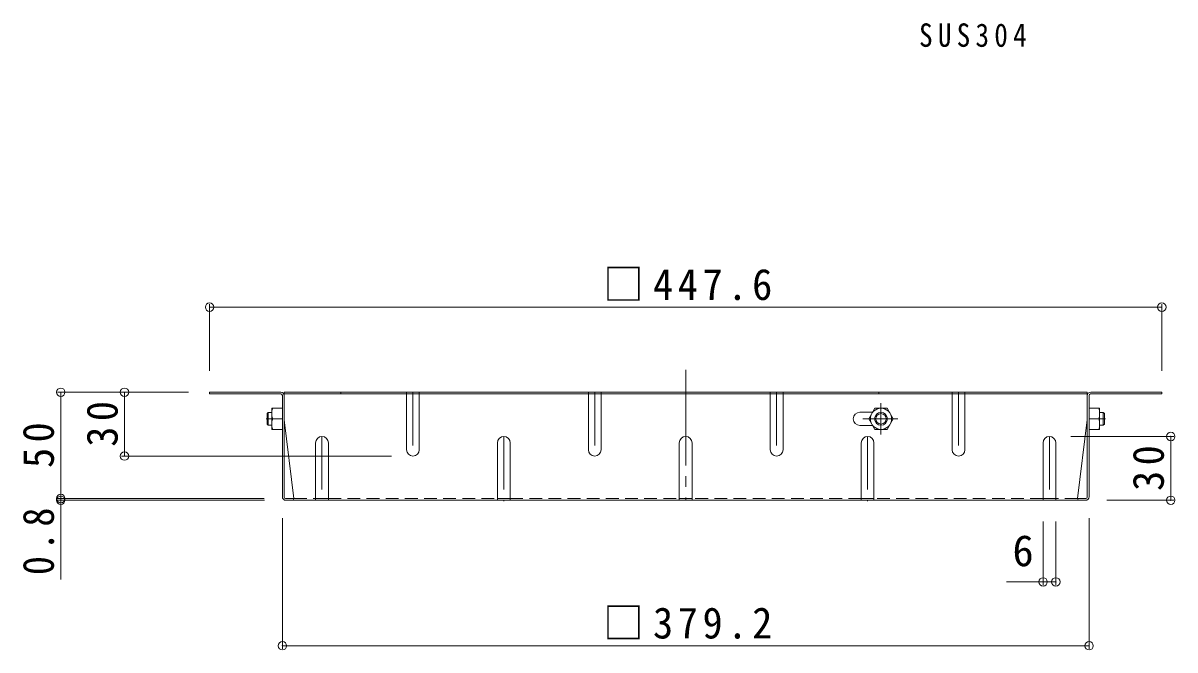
# Model space of a CAD drawing. Units: millimetres at full size, sheet at 1:5; some dimension numbers follow another scale. Extents: x -1338 to 1340, y -985 to 867.
# Drawn here: x 96 to 637, y -2 to 293 of the extents above; entities that cross this region are included whole.
import ezdxf
from ezdxf.enums import TextEntityAlignment as Align

# ---------------------------------------------------------------- set-up
doc = ezdxf.new("R2010")
doc.units = ezdxf.units.MM
doc.header["$LTSCALE"] = 5
doc.header["$PDMODE"] = 32
doc.header["$PDSIZE"] = 4
for name, pattern in [('CHAIN1', [8, 5, -1, 1, -1]), ('CHAIN2', [12, 9, -1, 1, -1]), ('DASHED1', [1.8, 1.2, -0.6])]:
    doc.linetypes.add(name, pattern=pattern)
for name, color, linetype, lineweight in [('5-4', 7, 'Continuous', 9), ('5-5', 7, 'Continuous', 9), ('5-7', 6, 'Continuous', 5), ('5-8', 2, 'Continuous', 9)]:
    doc.layers.add(name, color=color, linetype=linetype, lineweight=lineweight)
doc.styles.add('ＭＳ ゴシック', font='')
doc.styles.get('ＭＳ ゴシック').set_extended_font_data('MS Gothic')

msp = doc.modelspace()

# ---------------------------------------------------------------- linework, layer by layer
at = {"layer": '5-4'}
for p, q in [((183.693, 160.7), (183.693, 129.2)), ((183.693, 159.2), (631.3, 159.2)), ((631.3, 160.7), (631.3, 129.2)), ((112.193, 119.2), (173.693, 119.2)), ((113.693, 119.2), (113.693, 69.2)), ((143.693, 119.2), (143.693, 89.2)), ((636.996, 98.4), (588.496, 98.4)), ((635.496, 68.4), (635.496, 98.4)), ((142.193, 89.2), (269.246, 89.2)), ((112.193, 69.2), (209.363, 69.2)), ((112.193, 68.4), (209.496, 68.4)), ((113.693, 69.2), (113.693, 31.076)), ((636.996, 68.4), (605.496, 68.4)), ((217.896, -1.5), (217.896, 60)), ((597.096, -1.5), (597.096, 60)), ((575.496, 28.5), (575.496, 58.4)), ((581.496, 28.5), (581.496, 58.4)), ((558.358, 30), (581.496, 30)), ((217.896, 0), (597.096, 0))]:
    msp.add_line(p, q, dxfattribs=at)
for p in [(183.693, 159.2), (631.3, 159.2), (113.693, 119.2), (143.693, 119.2), (635.496, 98.4), (143.693, 89.2), (113.693, 69.2), (113.693, 68.4), (635.496, 68.4), (575.496, 30), (581.496, 30), (217.896, 0), (597.096, 0)]:
    msp.add_point(p, dxfattribs=at)
at = {"layer": '5-7', "color": 2, "linetype": 'CHAIN2', "lineweight": 9}
msp.add_line((407.496, 129.773), (407.496, 68.4), dxfattribs=at)
at = {"layer": '5-7', "color": 2, "lineweight": 9}
for p, q in [((217.096, 119.2), (183.693, 119.2)), ((183.693, 119.2), (183.693, 118.4)), ((218.696, 69.867), (218.696, 119.2)), ((596.296, 119.2), (218.696, 119.2)), ((245.364, 119.2), (245.364, 118.4)), ((498.363, 119.2), (498.363, 118.4)), ((596.296, 69.867), (596.296, 119.2)), ((597.896, 119.2), (631.3, 119.2)), ((631.3, 119.2), (631.3, 118.4)), ((217.23, 118.4), (183.693, 118.4)), ((217.896, 70), (217.896, 117.733)), ((596.296, 118.4), (218.696, 118.4)), ((597.096, 70), (597.096, 117.733)), ((597.763, 118.4), (631.3, 118.4)), ((218.696, 106.2), (223.309, 69.2)), ((596.296, 106.2), (591.684, 69.2)), ((219.363, 69.2), (223.309, 69.2)), ((595.496, 68.4), (219.496, 68.4)), ((595.63, 69.2), (591.684, 69.2))]:
    msp.add_line(p, q, dxfattribs=at)
at = {"layer": '5-7', "color": 2, "linetype": 'DASHED1', "lineweight": 9}
for p, q in [((223.309, 69.2), (233.496, 69.2)), ((239.496, 69.2), (318.996, 69.2)), ((324.996, 69.2), (404.496, 69.2)), ((489.996, 69.2), (410.496, 69.2)), ((575.496, 69.2), (495.996, 69.2)), ((591.684, 69.2), (581.496, 69.2))]:
    msp.add_line(p, q, dxfattribs=at)
at = {"layer": '5-7', "color": 2, "lineweight": 9}
for centre, radius, start, end in [((217.096, 117.6), 1.6, 0, 90), ((597.896, 117.6), 1.6, 90, 180), ((217.23, 117.733), 0.667, 0, 90), ((597.763, 117.733), 0.667, 90, 180), ((219.496, 70), 1.6, 180, 270), ((219.363, 69.867), 0.667, 180, 270), ((222.509, 69.2), 0.8, 270, 0), ((592.484, 69.2), 0.8, 180, 270), ((595.496, 70), 1.6, 270, 0), ((595.63, 69.867), 0.667, 270, 0)]:
    msp.add_arc(centre, radius, start, end, dxfattribs=at)
at = {"layer": '5-8', "linetype": 'DASHED1'}
for p, q in [((276.246, 118), (276.246, 119.2)), ((282.246, 118), (282.246, 119.2)), ((361.746, 118), (361.746, 119.2)), ((367.746, 118), (367.746, 119.2)), ((447.246, 118), (447.246, 119.2)), ((453.246, 118), (453.246, 119.2)), ((532.746, 118), (532.746, 119.2)), ((538.746, 118), (538.746, 119.2))]:
    msp.add_line(p, q, dxfattribs=at)
at = {"layer": '5-8', "linetype": 'CHAIN1'}
for p, q in [((279.246, 119.2), (279.246, 89.2)), ((364.746, 119.2), (364.746, 89.2)), ((450.246, 119.2), (450.246, 89.2)), ((535.746, 119.2), (535.746, 89.2)), ((499.296, 114.07), (499.296, 99.31)), ((210.21, 106.7), (213.272, 106.7)), ((490.768, 106.7), (507.276, 106.7)), ((604.783, 106.7), (601.721, 106.7)), ((236.496, 98.4), (236.496, 68.4)), ((321.996, 98.4), (321.996, 68)), ((492.996, 98.4), (492.996, 68)), ((578.496, 98.4), (578.496, 68.4))]:
    msp.add_line(p, q, dxfattribs=at)
at = {"layer": '5-8'}
for p, q in [((276.246, 92.2), (276.246, 118.4)), ((282.246, 92.2), (282.246, 118.4)), ((361.746, 92.2), (361.746, 118.4)), ((367.746, 92.2), (367.746, 118.4)), ((447.246, 92.2), (447.246, 118.4)), ((453.246, 92.2), (453.246, 118.4)), ((532.746, 92.2), (532.746, 118.4)), ((538.746, 92.2), (538.746, 118.4)), ((212.896, 101.7), (212.896, 111.7)), ((217.896, 111.7), (212.896, 111.7)), ((489.396, 109.8), (495.336, 109.8)), ((493.546, 106.7), (496.433, 111.7)), ((496.433, 111.7), (502.16, 111.7)), ((505.046, 106.7), (502.16, 111.7)), ((597.096, 111.7), (602.096, 111.7)), ((602.096, 101.7), (602.096, 111.7)), ((217.896, 106.7), (213.329, 106.7)), ((495.336, 103.6), (489.396, 103.6)), ((493.546, 106.7), (496.433, 101.7)), ((505.046, 106.7), (502.16, 101.7)), ((597.096, 106.7), (601.663, 106.7)), ((217.896, 101.7), (212.896, 101.7)), ((496.433, 101.7), (502.16, 101.7)), ((597.096, 101.7), (602.096, 101.7)), ((233.496, 95.4), (233.496, 68.4)), ((239.496, 95.4), (239.496, 68.4)), ((318.996, 95.4), (318.996, 68.4)), ((324.996, 95.4), (324.996, 68.4)), ((404.496, 95.4), (404.496, 68.4)), ((410.496, 95.4), (410.496, 68.4)), ((489.996, 95.4), (489.996, 68.4)), ((495.996, 95.4), (495.996, 68.4)), ((575.496, 95.4), (575.496, 68.4)), ((581.496, 95.4), (581.496, 68.4)), ((239.496, 69.2), (233.496, 69.2)), ((324.996, 69.2), (318.996, 69.2)), ((404.496, 69.2), (410.496, 69.2)), ((489.996, 69.2), (495.996, 69.2)), ((575.496, 69.2), (581.496, 69.2))]:
    msp.add_line(p, q, dxfattribs=at)
at = {"layer": '5-8', "color": 3}
for p, q in [((211.196, 109.7), (210.696, 109.2)), ((210.696, 104.2), (210.696, 109.2)), ((211.196, 103.7), (211.196, 109.7)), ((212.896, 109.7), (211.196, 109.7)), ((602.096, 109.7), (603.796, 109.7)), ((603.796, 109.7), (604.296, 109.2)), ((603.796, 103.7), (603.796, 109.7)), ((604.296, 104.2), (604.296, 109.2)), ((211.196, 103.7), (210.696, 104.2)), ((212.896, 103.7), (211.196, 103.7)), ((602.096, 103.7), (603.796, 103.7)), ((603.796, 103.7), (604.296, 104.2))]:
    msp.add_line(p, q, dxfattribs=at)
at = {"layer": '5-8'}
for radius in [5, 3, 2.458]:
    msp.add_circle((499.296, 106.7), radius, dxfattribs=at)
for centre, radius, start, end in [((220.33, 109.2), 7.433, 160.34634, 199.65367), ((489.396, 106.7), 3.1, 90, 270), ((594.663, 109.2), 7.433, 340.34633, 19.65366), ((220.33, 104.2), 7.433, 160.34634, 199.65367), ((594.663, 104.2), 7.433, 340.34633, 19.65366), ((236.496, 95.4), 3, 0, 180), ((321.996, 95.4), 3, 0, 180), ((407.496, 95.4), 3, 0, 180), ((492.996, 95.4), 3, 0, 180), ((578.496, 95.4), 3, 0, 180), ((279.246, 92.2), 3, 180, 0), ((364.746, 92.2), 3, 180, 0), ((450.246, 92.2), 3, 180, 0), ((535.746, 92.2), 3, 180, 0)]:
    msp.add_arc(centre, radius, start, end, dxfattribs=at)

# ---------------------------------------------------------------- texts
at = {"layer": '5-4', "color": 2, "style": 'ＭＳ ゴシック'}
msp.add_text('6', height=14.66, dxfattribs=at).set_placement((561.1, 33), align=Align.BOTTOM_LEFT)
at = {"layer": '5-4', "color": 2, "char_height": 14.66, "attachment_point": 7, "style": 'ＭＳ ゴシック'}
for s, insert in [('\\T1.23;\\W0.95;□447.6', (368.746, 162.2)), ('\\T1.23;\\W0.95;□379.2', (368.746, 3))]:
    msp.add_mtext(s, dxfattribs=dict(at, insert=insert))
at = {"layer": '5-4', "color": 2, "char_height": 14.66, "attachment_point": 7, "rotation": 90, "style": 'ＭＳ ゴシック'}
for s, insert in [('\\T1.27;\\W0.95;30', (140.693, 93.575)), ('\\T1.27;\\W0.95;50', (110.693, 83.575)), ('\\T1.27;\\W0.95;30', (632.496, 72.775)), ('\\T1.27;\\W0.9;0.8', (110.693, 33.198))]:
    msp.add_mtext(s, dxfattribs=dict(at, insert=insert))
at = {"layer": '5-5', "insert": (517.205, 281.485), "char_height": 11, "attachment_point": 7, "style": 'ＭＳ ゴシック'}
msp.add_mtext('\\T1.39;\\W0.85;SUS304', dxfattribs=at)

doc.saveas('drawing.dxf')
